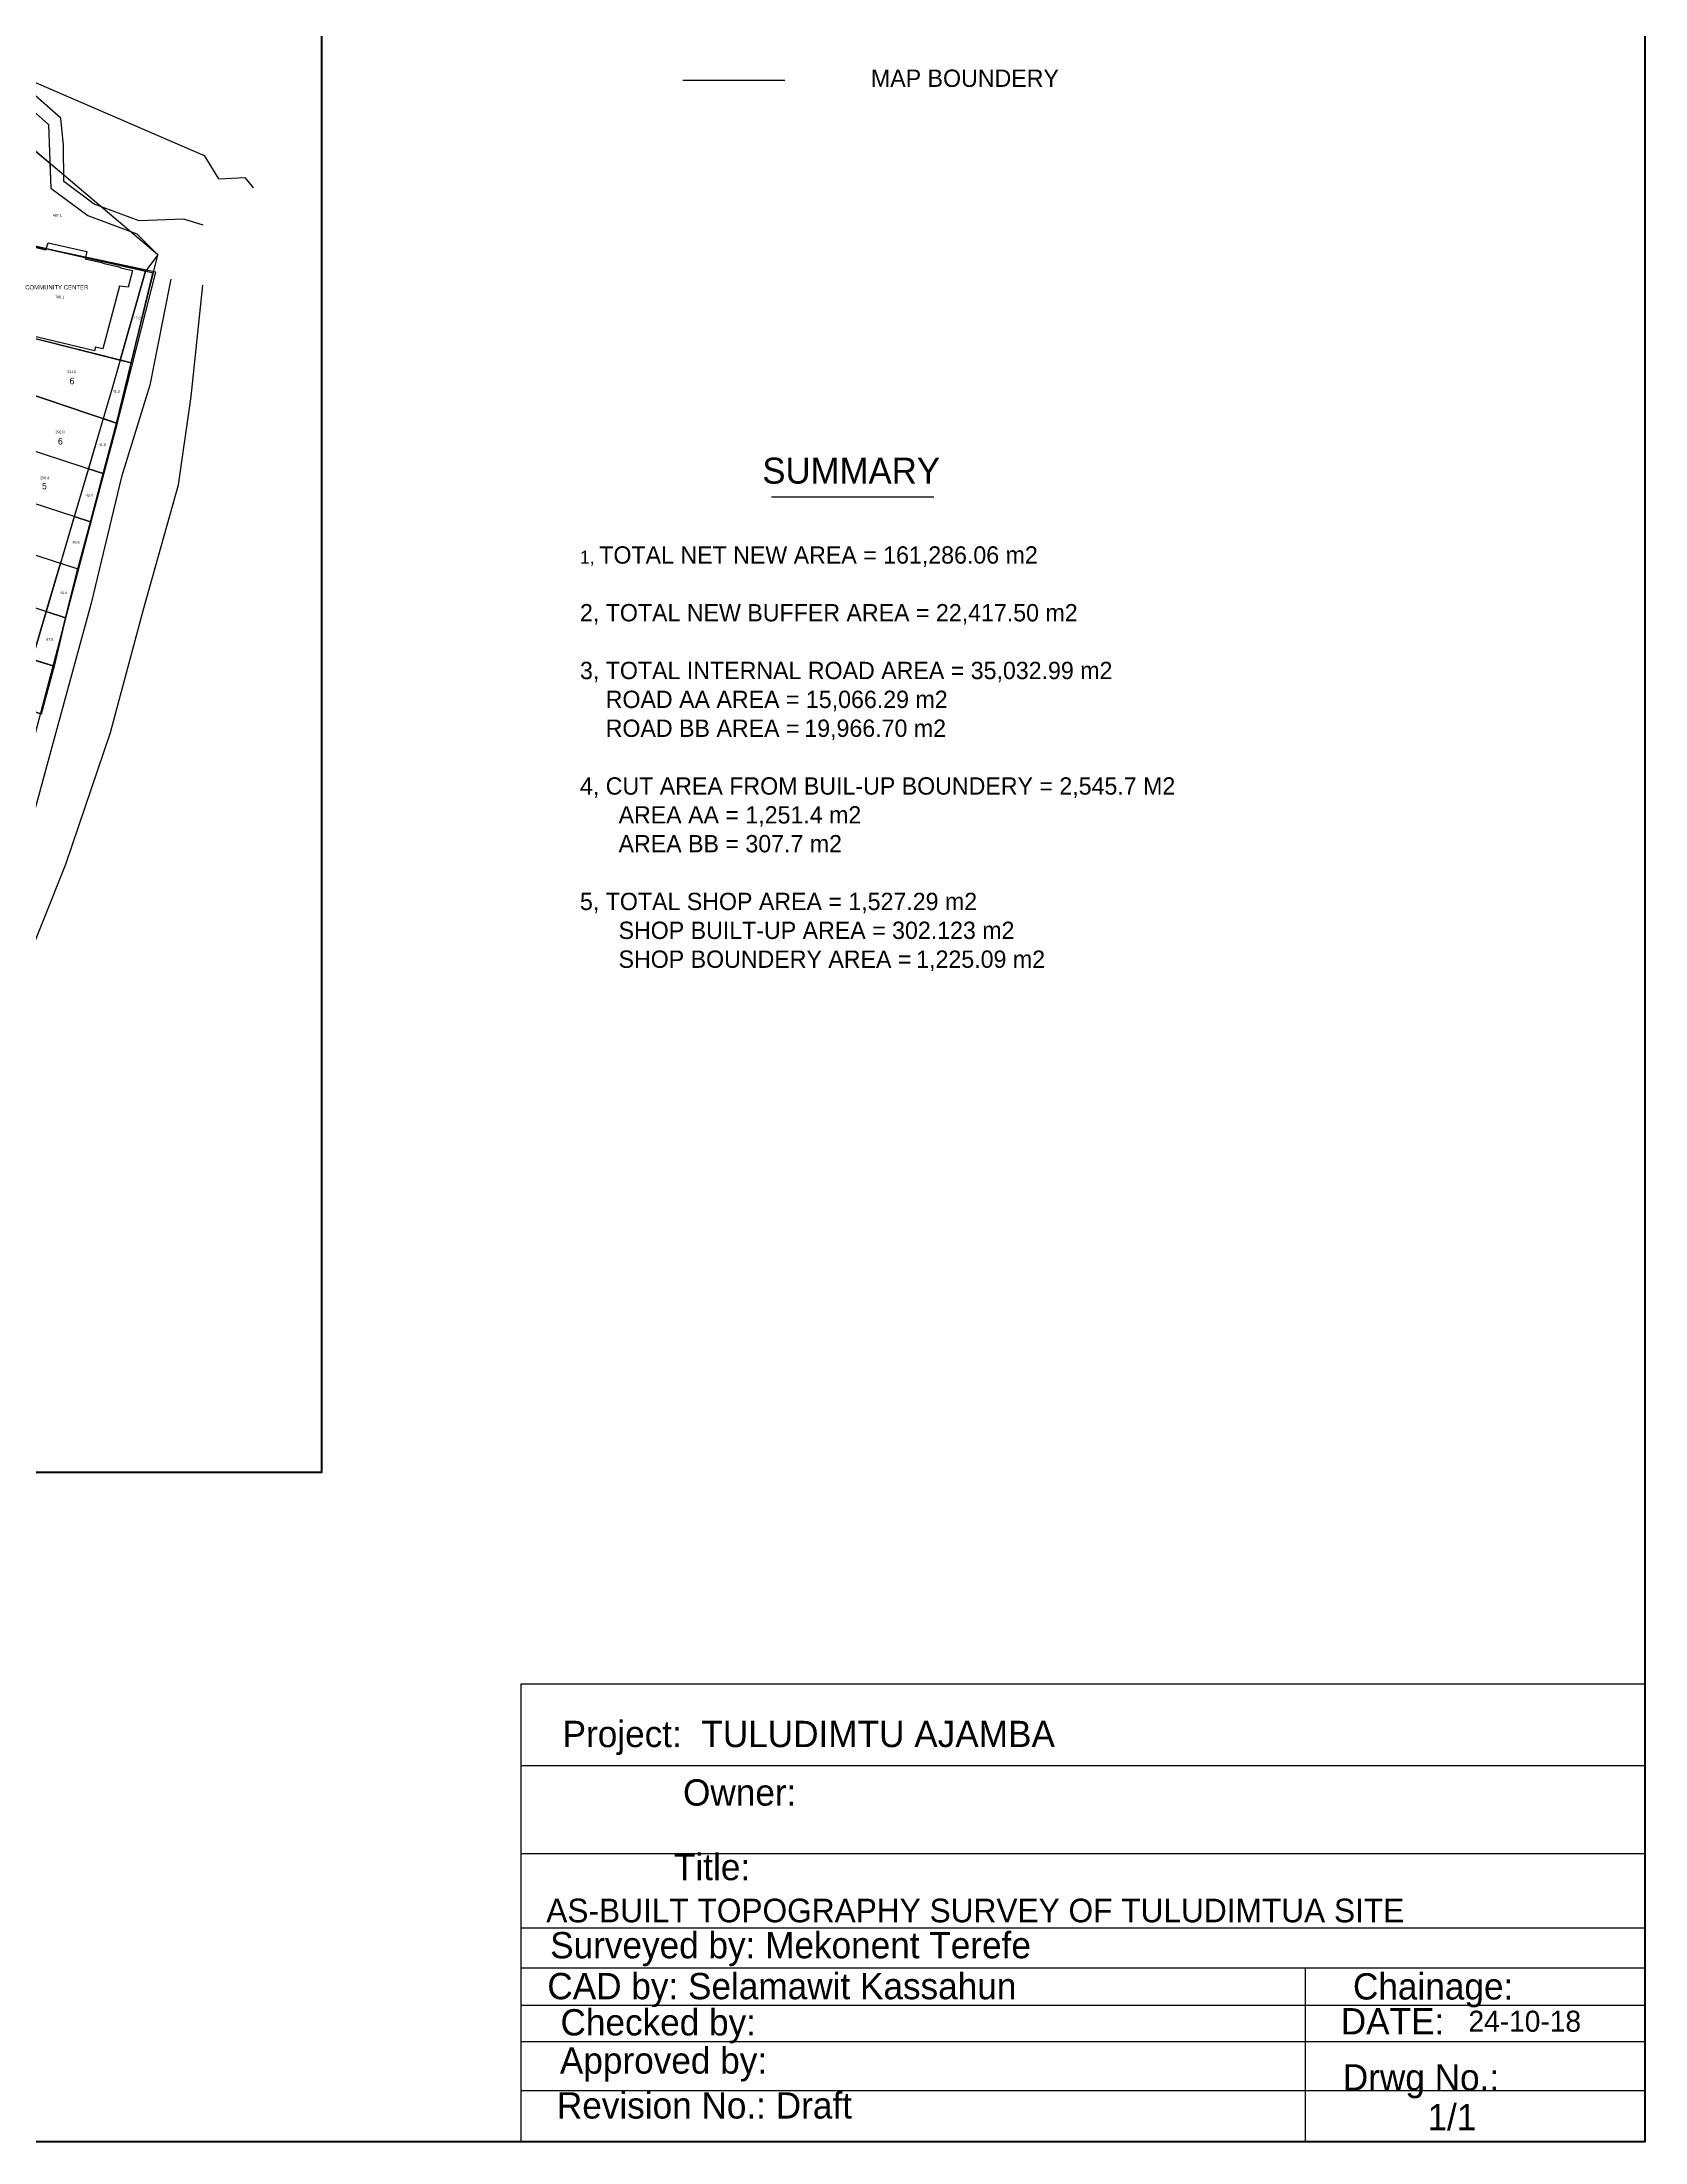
# Model space of a CAD drawing. Header units: inches. Extents: x 461960 to 463067, y 992848 to 993579.
# Drawn here: x 462696.8 to 463066.8, y 992848.5 to 993333.3 of the extents above; entities that cross this region are included whole.
import ezdxf

# ---------------------------------------------------------------- set-up
doc = ezdxf.new("R2010")
doc.units = ezdxf.units.IN
doc.header["$MEASUREMENT"] = 0
for name, color, linetype in [('bulding', 56, 'Continuous'), ('fence', 6, 'Continuous'), ('Gorge', 44, 'Continuous'), ('green', 90, 'Continuous'), ('road', 1, 'Continuous'), ('text', 55, 'Continuous'), ('titil', 120, 'Continuous')]:
    doc.layers.add(name, color=color, linetype=linetype)
doc.layers.add('H', color=7, linetype='Continuous', lineweight=100)
doc.layers.add('R', color=2, linetype='Continuous', lineweight=30)

msp = doc.modelspace()

# ---------------------------------------------------------------- linework, layer by layer
at = {"color": 3, "lineweight": 30}
msp.add_line((462844.72, 993324.44), (462868.27, 993324.44), dxfattribs=at)
at = {"color": 3}
for p, q in [((462723.05, 993280.17), (462660.5, 993293.42)), ((462714.13, 993245.08), (462723.05, 993280.17)), ((462708.49, 993223.73), (462714.13, 993245.08)), ((462682.55, 993125.46), (462708.49, 993223.73))]:
    msp.add_line(p, q, dxfattribs=at)
at = {"color": 36, "lineweight": 50}
for points in [[(461960.3, 993579.07), (463066.77, 993579.07), (463066.77, 992848.48), (461960.3, 992848.48)], [(461978.3, 993562.02), (462761.34, 993562.02), (462761.34, 993003.01), (461978.3, 993003.01)]]:
    msp.add_lwpolyline(points, close=True, dxfattribs=at)
at = {"color": 3, "lineweight": 30}
msp.add_lwpolyline([(462682.55, 993125.46), (462708.49, 993223.73), (462714.13, 993245.08), (462723.05, 993280.17), (462660.5, 993293.42)], dxfattribs=at)
at = {"layer": 'bulding', "color": 17, "elevation": 2451.44}
for points in [[(462693.73, 993286.27), (462697.65, 993285.31), (462698.21, 993286.94), (462707.18, 993284.89), (462706.73, 993283.22), (462710.55, 993282.37), (462711.17, 993282.11), (462714.52, 993281.36), (462715.02, 993281.14), (462717.66, 993280.51), (462716.67, 993276.67), (462714.69, 993276.92), (462710.87, 993262.42)], [(462710.87, 993262.42), (462709.17, 993262.79), (462708.93, 993261.94), (462686.7, 993267.28)]]:
    msp.add_lwpolyline(points, dxfattribs=at)
at = {"layer": 'bulding', "color": 34, "lineweight": 30}
for points, elevation in [([(462722.4, 993279.94), (462720.66, 993280.34), (462714.85, 993259.82), (462717.39, 993259.17)], 2442.13), ([(462713.99, 993245.29), (462710.93, 993246.32), (462707.52, 993234.75), (462710.92, 993233.63)], 2451.42), ([(462710.92, 993233.63), (462707.52, 993234.75), (462704.25, 993223.71), (462708.02, 993222.48)], 2451.42), ([(462708.02, 993222.48), (462704.25, 993223.71), (462701.06, 993212.93), (462705.07, 993211.62)], 2451.42), ([(462696.61, 993178.14), (462691.56, 993179.68), (462694.55, 993190.74), (462699.62, 993189.17)], 2459.18)]:
    msp.add_lwpolyline(points, close=True, dxfattribs=dict(at, elevation=elevation))
for points in [[(462701.06, 993212.93), (462705.07, 993211.62), (462702.19, 993200.33), (462697.76, 993201.77)], [(462697.76, 993201.77), (462702.19, 993200.33), (462699.62, 993189.17), (462694.55, 993190.74)]]:
    msp.add_lwpolyline(points, close=True, dxfattribs=at)
at = {"layer": 'fence', "color": 173, "lineweight": 30}
msp.add_lwpolyline([(462683.94, 993288.65), (462690.3, 993309.16), (462692.55, 993310.37), (462692.76, 993310.26), (462698.63, 993305.28), (462698.85, 993299.55), (462707.4, 993293.19), (462718.71, 993289), (462723.51, 993284.17), (462720.66, 993280.34), (462683.94, 993288.65)], close=True, dxfattribs=at)
at = {"layer": 'fence', "color": 6, "lineweight": 30, "elevation": 2483.59}
msp.add_lwpolyline([(462696.68, 993178.18), (462699.68, 993189.28), (462702.19, 993200.33), (462705.07, 993211.62), (462708.02, 993222.48), (462710.92, 993233.63), (462713.99, 993245.29), (462723.51, 993284.17), (462692.76, 993310.26)], dxfattribs=at)
at = {"layer": 'fence', "color": 126}
for points, elevation in [([(462683.94, 993288.65), (462677.91, 993269.23), (462714.85, 993259.82), (462720.66, 993280.34), (462683.94, 993288.65)], 2442.13), ([(462695.41, 993264.77), (462691.42, 993252.87), (462713.99, 993245.29), (462717.39, 993259.17), (462695.41, 993264.77)], 2451.72)]:
    msp.add_lwpolyline(points, close=True, dxfattribs=dict(at, elevation=elevation))
at = {"layer": 'fence', "color": 1}
for points, elevation in [([(462691.42, 993252.87), (462687.69, 993241.29), (462710.92, 993233.63), (462713.99, 993245.29), (462691.42, 993252.87)], 2451.72), ([(462687.69, 993241.29), (462710.92, 993233.63), (462708.02, 993222.48), (462684.07, 993230.29), (462687.69, 993241.29)], 2453.44), ([(462680.82, 993219.52), (462705.07, 993211.62), (462702.19, 993200.33), (462677.44, 993208.37)], 2454.2), ([(462699.62, 993189.17), (462702.19, 993200.33), (462677.44, 993208.37), (462673.88, 993197.15)], 2458.22), ([(462696.61, 993178.14), (462699.62, 993189.17), (462673.88, 993197.15), (462670.69, 993186.04)], 2459.18)]:
    msp.add_lwpolyline(points, close=True, dxfattribs=dict(at, elevation=elevation))
at = {"layer": 'Gorge', "color": 120, "lineweight": 30}
for points, elevation in [([(462678.8, 993331), (462734.25, 993307.09), (462737.57, 993301.71), (462743.58, 993301.96), (462745.52, 993299.59)], 2487.92), ([(462734, 993290.97), (462729.53, 993292.38), (462719.19, 993292.02), (462708.85, 993295.85), (462701.84, 993301.07), (462701.79, 993309.42), (462701.17, 993315.66), (462694.02, 993322)], 2439.57)]:
    msp.add_lwpolyline(points, dxfattribs=dict(at, elevation=elevation))
at = {"layer": 'green', "color": 2}
msp.add_lwpolyline([(462692.57, 993319.28), (462698.3, 993314.2), (462698.85, 993299.55), (462707.4, 993293.19), (462718.71, 993289), (462723.51, 993284.17), (462720.66, 993280.34), (462683.94, 993288.65)], dxfattribs=at)
at = {"layer": 'R'}
msp.add_polyline3d([(462669.49, 993291.92, 0), (462720.66, 993280.34, 0), (462713.02, 993253.37, 0), (462695.14, 993192.9, 0)], dxfattribs=at)
at = {"layer": 'road', "color": 63, "elevation": 2451.44}
msp.add_lwpolyline([(462686.61, 993287.91), (462697.65, 993285.31)], dxfattribs=at)
at = {"layer": 'road', "color": 65}
for points, elevation in [([(462726.54, 993278.51), (462721.66, 993254.07), (462715.14, 993232.86), (462708.16, 993203.74), (462700.94, 993177.27), (462692.06, 993144.78), (462685.28, 993119.65), (462674.28, 993088.06), (462665.44, 993063.88), (462658.21, 993044.72), (462658.21, 993044.72), (462658.21, 993044.72), (462658.21, 993044.72), (462658.21, 993044.72)], 2443.19), ([(462665.37, 993034.05), (462667.8, 993041.96), (462671.68, 993050.28), (462673.82, 993061.7), (462684.68, 993087.41), (462692.44, 993118.74), (462702.3, 993143.5), (462712.59, 993173.89), (462720.3, 993202.54), (462728.3, 993231.01), (462731.2, 993251.41), (462733.9, 993277.12)], 2469.75)]:
    msp.add_lwpolyline(points, dxfattribs=dict(at, elevation=elevation))
at = {"layer": 'text', "color": 74}
msp.add_line((462865.17, 993228.29), (462902.65, 993228.29), dxfattribs=at)
at = {"layer": 'titil'}
for p, q in [((462807.3, 992954.22), (463066.77, 992954.22)), ((462807.3, 992954.22), (462807.3, 992848.48)), ((463066.77, 992954.22), (463066.77, 992848.48)), ((462807.3, 992935.43), (463066.77, 992935.43)), ((462807.3, 992915.06), (463066.77, 992915.06)), ((462807.3, 992897.89), (463066.77, 992897.89)), ((462807.3, 992888.66), (463066.77, 992888.66)), ((462988.34, 992888.44), (462988.34, 992848.48)), ((462807.3, 992880.08), (463066.77, 992880.08)), ((462807.3, 992871.64), (463066.77, 992871.64)), ((462807.3, 992860.37), (463066.77, 992860.37))]:
    msp.add_line(p, q, dxfattribs=at)
at = {"layer": 'titil', "ltscale": 5}
for p, q in [((462813.02, 992935.43), (463066.77, 992935.43)), ((462808.37, 992897.89), (463060.56, 992897.89)), ((462807.3, 992848.48), (463066.77, 992848.48))]:
    msp.add_line(p, q, dxfattribs=at)

# ---------------------------------------------------------------- texts
at = {"layer": 'H', "color": 20, "lineweight": 25, "char_height": 1.5, "width": 3.6979, "attachment_point": 1}
for s, insert in [('{\\C2;6}', (462703.16, 993255.75)), ('{\\C2;6}', (462700.48, 993241.85)), ('{\\C2;5}', (462696.8, 993231.5))]:
    msp.add_mtext(s, dxfattribs=dict(at, insert=insert))
at = {"layer": 'text', "color": 3, "char_height": 0.6, "attachment_point": 1}
for s, insert, width in [('{\\C183;487.1}', (462699.29, 993293.56), 2.8657), ('{\\H1.667x;\\C242;COMMUNITY CENTER}', (462692.92, 993277.15), 17.0242), ('{\\C6;788.1}', (462699.84, 993274.71), 2.8657), ('{\\C1;47.0}', (462717.94, 993269.83), 2.8657), ('{\\C6;311.5}', (462702.59, 993257.46), 2.8657), ('{\\C1;41.3}', (462713.12, 993252.9), 2.8657), ('292.0', (462699.92, 993243.56), 2.8657), ('{\\C1;41.0}', (462709.93, 993240.6), 2.8657), ('286.4', (462696.34, 993232.93), 2.8657), ('{\\C1;43.4}', (462706.89, 993228.9), 2.8657), ('{\\C1;45.9}', (462703.84, 993218.05), 2.8657), ('{\\C1;41.0}', (462700.98, 993206.42), 2.8657), ('{\\C1;57.0}', (462697.77, 993195.69), 2.8657)]:
    msp.add_mtext(s, dxfattribs=dict(at, insert=insert, width=width))
at = {"layer": 'text', "color": 74, "attachment_point": 1}
for s, insert, char_height, width in [('{\\H30x;SUMMARY}', (462863.05, 993237.32), 0.2, 66.3775), ('1, {\\H1.333x;TOTAL NET NEW AREA = 161,286.06 m2\\P \\P2, TOTAL NEW BUFFER AREA = 22,417.50 m2\\P\\P3, TOTAL INTERNAL ROAD AREA = 35,032.99 m2\\P    ROAD AA AREA = 15,066.29 m2\\P    ROAD BB AREA =} {\\H1.333x;19,966.70 m2\\H0.9997x;\\P\\P4, CUT AREA FROM BUIL-UP BOUNDERY = 2,545.7 M2 \\P      AREA AA = 1,251.4 m2\\P      AREA BB = 307.7 m2\\P\\P5, TOTAL SHOP AREA = 1,527.29 m2\\P      SHOP BUILT-UP AREA = 302.123 m2\\P      SHOP BOUNDERY AREA =} {\\H1.333x;1,225.09 m2\\P}     ', (462820.96, 993216.85), 3, 178.5147)]:
    msp.add_mtext(s, dxfattribs=dict(at, insert=insert, char_height=char_height, width=width))
at = {"layer": 'titil'}
for s, height, p in [(' Project:  TULUDIMTU AJAMBA  ', 6.0688, (462814.7, 992939.64)), ('Owner:', 6.069, (462844.75, 992926.13)), ('Title:', 6.069, (462842.66, 992908.92)), ('AS-BUILT TOPOGRAPHY SURVEY OF TULUDIMTUA SITE  ', 5.4619, (462813.18, 992899.19)), ('Surveyed by: Mekonent Terefe', 6.0688, (462814.08, 992890.88)), ('CAD by: Selamawit Kassahun', 6.0688, (462813.43, 992881.43)), ('Chainage:', 6.069, (462999.37, 992881.37)), ('Checked by:', 6.0688, (462816.47, 992873.07)), ('DATE:', 6.069, (462996.55, 992873.32)), ('24-10-18', 4.856, (463026.02, 992873.93)), ('Approved by:', 6.0688, (462816.33, 992864.26)), ('Drwg No.:', 6.069, (462997.03, 992860.37)), ('Revision No.: Draft', 6.0688, (462815.63, 992853.89)), ('1/1', 6.068, (463016.57, 992851.19))]:
    msp.add_text(s, height=height, dxfattribs=at).set_placement(p)
at = {"layer": 'titil', "color": 74, "insert": (462888.11, 993326.91), "char_height": 4, "width": 50.4, "attachment_point": 1}
msp.add_mtext('{\\C103;MAP BOUNDERY}', dxfattribs=at)

doc.saveas('drawing.dxf')
